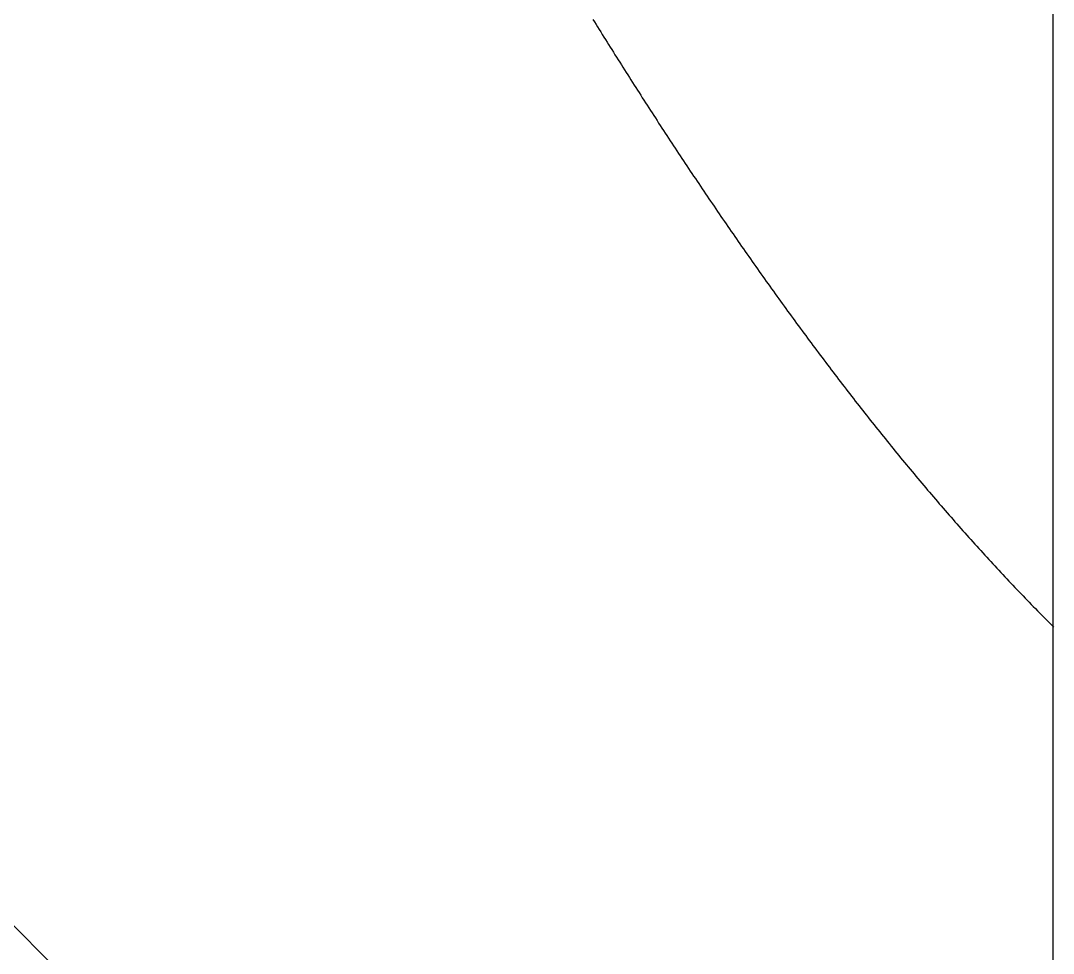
# Model space of a CAD drawing. Header units: millimetres. Extents: x -1292 to 2253, y 326 to 453.
# Drawn here: x 2092.86152 to 2092.89218, y 361.4715 to 361.49919 of the extents above; entities that cross this region are included whole.
import ezdxf

# ---------------------------------------------------------------- set-up
doc = ezdxf.new("R2010")
doc.units = ezdxf.units.MM
doc.header["$LTSCALE"] = 0.5
doc.linetypes.add('HIDDENX2', pattern=[0.75, 0.5, -0.25])
doc.layers.add('Eixo', color=4, linetype='HIDDENX2')
doc.layers.add('Esgoto', color=5, linetype='ByLayer')

msp = doc.modelspace()

# ---------------------------------------------------------------- linework, layer by layer
at = {"layer": 'Eixo'}
for p in [(2092.892163, 361.575789), (2092.804467, 361.529165)]:
    msp.add_line(p, (2092.892163, 361.441469), dxfattribs=at)
at = {"layer": 'Esgoto', "color": 2}
for p, q in [((2092.87851, 361.499231), (2092.878556, 361.499156)), ((2092.878556, 361.499156), (2092.878603, 361.499082)), ((2092.878603, 361.499082), (2092.878649, 361.499007)), ((2092.878649, 361.499007), (2092.878696, 361.498932)), ((2092.878696, 361.498932), (2092.878743, 361.498857)), ((2092.878743, 361.498857), (2092.878789, 361.498782)), ((2092.878789, 361.498782), (2092.878836, 361.498707)), ((2092.878836, 361.498707), (2092.878883, 361.498633)), ((2092.878883, 361.498633), (2092.87893, 361.498558)), ((2092.87893, 361.498558), (2092.878977, 361.498483)), ((2092.878977, 361.498483), (2092.879024, 361.498408)), ((2092.879024, 361.498408), (2092.879071, 361.498333)), ((2092.879071, 361.498333), (2092.879118, 361.498258)), ((2092.879118, 361.498258), (2092.879165, 361.498183)), ((2092.879165, 361.498183), (2092.879213, 361.498108)), ((2092.879213, 361.498108), (2092.87926, 361.498033)), ((2092.87926, 361.498033), (2092.879307, 361.497958)), ((2092.879307, 361.497958), (2092.879355, 361.497883)), ((2092.879355, 361.497883), (2092.879402, 361.497808)), ((2092.879402, 361.497808), (2092.87945, 361.497733)), ((2092.87945, 361.497733), (2092.879497, 361.497658)), ((2092.879497, 361.497658), (2092.879545, 361.497582)), ((2092.879545, 361.497582), (2092.879593, 361.497507)), ((2092.879593, 361.497507), (2092.879641, 361.497432)), ((2092.879641, 361.497432), (2092.879689, 361.497357)), ((2092.879689, 361.497357), (2092.879737, 361.497282)), ((2092.879737, 361.497282), (2092.879785, 361.497207)), ((2092.879785, 361.497207), (2092.879833, 361.497132)), ((2092.879833, 361.497132), (2092.879881, 361.497057)), ((2092.879881, 361.497057), (2092.879929, 361.496982)), ((2092.879929, 361.496982), (2092.879977, 361.496907)), ((2092.879977, 361.496907), (2092.880025, 361.496831)), ((2092.880025, 361.496831), (2092.880074, 361.496756)), ((2092.880074, 361.496756), (2092.880122, 361.496681)), ((2092.880122, 361.496681), (2092.880171, 361.496606)), ((2092.880171, 361.496606), (2092.880219, 361.496531)), ((2092.880219, 361.496531), (2092.880268, 361.496456)), ((2092.880268, 361.496456), (2092.880317, 361.496381)), ((2092.880317, 361.496381), (2092.880365, 361.496305)), ((2092.880365, 361.496305), (2092.880414, 361.49623)), ((2092.880414, 361.49623), (2092.880463, 361.496155)), ((2092.880463, 361.496155), (2092.880512, 361.49608)), ((2092.880512, 361.49608), (2092.880561, 361.496005)), ((2092.880561, 361.496005), (2092.88061, 361.49593)), ((2092.88061, 361.49593), (2092.880659, 361.495855)), ((2092.880659, 361.495855), (2092.880708, 361.49578)), ((2092.880708, 361.49578), (2092.880757, 361.495705)), ((2092.880757, 361.495705), (2092.880806, 361.495629)), ((2092.880806, 361.495629), (2092.880856, 361.495554)), ((2092.880856, 361.495554), (2092.880905, 361.495479)), ((2092.880905, 361.495479), (2092.880954, 361.495404)), ((2092.880954, 361.495404), (2092.881004, 361.495329)), ((2092.881004, 361.495329), (2092.881054, 361.495254)), ((2092.881054, 361.495254), (2092.881103, 361.495179)), ((2092.881103, 361.495179), (2092.881153, 361.495104)), ((2092.881153, 361.495104), (2092.881203, 361.495029)), ((2092.881203, 361.495029), (2092.881252, 361.494954)), ((2092.881252, 361.494954), (2092.881302, 361.494879)), ((2092.881302, 361.494879), (2092.881352, 361.494804)), ((2092.881352, 361.494804), (2092.881402, 361.494729)), ((2092.881402, 361.494729), (2092.881452, 361.494654)), ((2092.881452, 361.494654), (2092.881502, 361.494579)), ((2092.881502, 361.494579), (2092.881552, 361.494504)), ((2092.881552, 361.494504), (2092.881602, 361.494429)), ((2092.881602, 361.494429), (2092.881653, 361.494355)), ((2092.881653, 361.494355), (2092.881703, 361.49428)), ((2092.881703, 361.49428), (2092.881753, 361.494205)), ((2092.881753, 361.494205), (2092.881804, 361.49413)), ((2092.881804, 361.49413), (2092.881854, 361.494055)), ((2092.881854, 361.494055), (2092.881905, 361.49398)), ((2092.881905, 361.49398), (2092.881955, 361.493906)), ((2092.881955, 361.493906), (2092.882006, 361.493831)), ((2092.882006, 361.493831), (2092.882057, 361.493756)), ((2092.882057, 361.493756), (2092.882107, 361.493681)), ((2092.882107, 361.493681), (2092.882158, 361.493607)), ((2092.882158, 361.493607), (2092.882209, 361.493532)), ((2092.882209, 361.493532), (2092.88226, 361.493457)), ((2092.88226, 361.493457), (2092.882311, 361.493383)), ((2092.882311, 361.493383), (2092.882362, 361.493308)), ((2092.882362, 361.493308), (2092.882413, 361.493234)), ((2092.882413, 361.493234), (2092.882464, 361.493159)), ((2092.882464, 361.493159), (2092.882515, 361.493085)), ((2092.882515, 361.493085), (2092.882567, 361.49301)), ((2092.882567, 361.49301), (2092.882618, 361.492936)), ((2092.882618, 361.492936), (2092.88267, 361.492861)), ((2092.88267, 361.492861), (2092.882721, 361.492787)), ((2092.882721, 361.492787), (2092.882773, 361.492713)), ((2092.882773, 361.492713), (2092.882824, 361.492638)), ((2092.882824, 361.492638), (2092.882876, 361.492564)), ((2092.882876, 361.492564), (2092.882927, 361.49249)), ((2092.882927, 361.49249), (2092.882979, 361.492416)), ((2092.882979, 361.492416), (2092.883031, 361.492341)), ((2092.883031, 361.492341), (2092.883083, 361.492267)), ((2092.883083, 361.492267), (2092.883135, 361.492193)), ((2092.883135, 361.492193), (2092.883187, 361.492119)), ((2092.883187, 361.492119), (2092.883239, 361.492045)), ((2092.883239, 361.492045), (2092.883291, 361.491971)), ((2092.883291, 361.491971), (2092.883343, 361.491897)), ((2092.883343, 361.491897), (2092.883395, 361.491823)), ((2092.883395, 361.491823), (2092.883448, 361.491749)), ((2092.883448, 361.491749), (2092.8835, 361.491675)), ((2092.8835, 361.491675), (2092.883552, 361.491601)), ((2092.883552, 361.491601), (2092.883605, 361.491528)), ((2092.883605, 361.491528), (2092.883657, 361.491454)), ((2092.883657, 361.491454), (2092.88371, 361.49138)), ((2092.88371, 361.49138), (2092.883762, 361.491306)), ((2092.883762, 361.491306), (2092.883815, 361.491233)), ((2092.883815, 361.491233), (2092.883868, 361.491159)), ((2092.883868, 361.491159), (2092.883921, 361.491086)), ((2092.883921, 361.491086), (2092.883973, 361.491012)), ((2092.883973, 361.491012), (2092.884026, 361.490939)), ((2092.884026, 361.490939), (2092.884079, 361.490865)), ((2092.884079, 361.490865), (2092.884132, 361.490792)), ((2092.884132, 361.490792), (2092.884185, 361.490719)), ((2092.884185, 361.490719), (2092.884239, 361.490645)), ((2092.884239, 361.490645), (2092.884292, 361.490572)), ((2092.884292, 361.490572), (2092.884345, 361.490499)), ((2092.884345, 361.490499), (2092.884398, 361.490426)), ((2092.884398, 361.490426), (2092.884452, 361.490353)), ((2092.884452, 361.490353), (2092.884505, 361.49028)), ((2092.884505, 361.49028), (2092.884559, 361.490207)), ((2092.884559, 361.490207), (2092.884612, 361.490134)), ((2092.884612, 361.490134), (2092.884666, 361.490061)), ((2092.884666, 361.490061), (2092.884719, 361.489988)), ((2092.884719, 361.489988), (2092.884773, 361.489915)), ((2092.884773, 361.489915), (2092.884827, 361.489843)), ((2092.884827, 361.489843), (2092.884881, 361.48977)), ((2092.884881, 361.48977), (2092.884935, 361.489697)), ((2092.884935, 361.489697), (2092.884989, 361.489625)), ((2092.884989, 361.489625), (2092.885043, 361.489552)), ((2092.885043, 361.489552), (2092.885097, 361.48948)), ((2092.885097, 361.48948), (2092.885151, 361.489408)), ((2092.885151, 361.489408), (2092.885205, 361.489335)), ((2092.885205, 361.489335), (2092.885259, 361.489263)), ((2092.885259, 361.489263), (2092.885314, 361.489191)), ((2092.885314, 361.489191), (2092.885368, 361.489119)), ((2092.885368, 361.489119), (2092.885422, 361.489046)), ((2092.885422, 361.489046), (2092.885477, 361.488974)), ((2092.885477, 361.488974), (2092.885531, 361.488902)), ((2092.885531, 361.488902), (2092.885586, 361.488831)), ((2092.885586, 361.488831), (2092.88564, 361.488759)), ((2092.88564, 361.488759), (2092.885695, 361.488687)), ((2092.885695, 361.488687), (2092.88575, 361.488615)), ((2092.88575, 361.488615), (2092.885805, 361.488544)), ((2092.885805, 361.488544), (2092.88586, 361.488472)), ((2092.88586, 361.488472), (2092.885915, 361.4884)), ((2092.885915, 361.4884), (2092.88597, 361.488329)), ((2092.88597, 361.488329), (2092.886025, 361.488257)), ((2092.886025, 361.488257), (2092.88608, 361.488186)), ((2092.88608, 361.488186), (2092.886135, 361.488115)), ((2092.886135, 361.488115), (2092.88619, 361.488044)), ((2092.88619, 361.488044), (2092.886245, 361.487973)), ((2092.886245, 361.487973), (2092.886301, 361.487901)), ((2092.886301, 361.487901), (2092.886356, 361.48783)), ((2092.886356, 361.48783), (2092.886412, 361.48776)), ((2092.886412, 361.48776), (2092.886467, 361.487689)), ((2092.886467, 361.487689), (2092.886523, 361.487618)), ((2092.886523, 361.487618), (2092.886578, 361.487547)), ((2092.886578, 361.487547), (2092.886634, 361.487477)), ((2092.886634, 361.487477), (2092.88669, 361.487406)), ((2092.88669, 361.487406), (2092.886746, 361.487336)), ((2092.886746, 361.487336), (2092.886801, 361.487265)), ((2092.886801, 361.487265), (2092.886857, 361.487195)), ((2092.886857, 361.487195), (2092.886913, 361.487125)), ((2092.886913, 361.487125), (2092.886969, 361.487054)), ((2092.886969, 361.487054), (2092.887025, 361.486984)), ((2092.887025, 361.486984), (2092.887082, 361.486914)), ((2092.887082, 361.486914), (2092.887138, 361.486844)), ((2092.887138, 361.486844), (2092.887194, 361.486774)), ((2092.887194, 361.486774), (2092.88725, 361.486705)), ((2092.88725, 361.486705), (2092.887307, 361.486635)), ((2092.887307, 361.486635), (2092.887363, 361.486565)), ((2092.887363, 361.486565), (2092.88742, 361.486496)), ((2092.88742, 361.486496), (2092.887476, 361.486426)), ((2092.887476, 361.486426), (2092.887533, 361.486357)), ((2092.887533, 361.486357), (2092.88759, 361.486288)), ((2092.88759, 361.486288), (2092.887646, 361.486218)), ((2092.887646, 361.486218), (2092.887703, 361.486149)), ((2092.887703, 361.486149), (2092.88776, 361.48608)), ((2092.88776, 361.48608), (2092.887817, 361.486011)), ((2092.887817, 361.486011), (2092.887874, 361.485942)), ((2092.887874, 361.485942), (2092.887931, 361.485873)), ((2092.887931, 361.485873), (2092.887988, 361.485805)), ((2092.887988, 361.485805), (2092.888045, 361.485736)), ((2092.888045, 361.485736), (2092.888102, 361.485668)), ((2092.888102, 361.485668), (2092.88816, 361.485599)), ((2092.88816, 361.485599), (2092.888217, 361.485531)), ((2092.888217, 361.485531), (2092.888274, 361.485462)), ((2092.888274, 361.485462), (2092.888332, 361.485394)), ((2092.888332, 361.485394), (2092.888389, 361.485326)), ((2092.888389, 361.485326), (2092.888447, 361.485258)), ((2092.888447, 361.485258), (2092.888505, 361.48519)), ((2092.888505, 361.48519), (2092.888562, 361.485123)), ((2092.888562, 361.485123), (2092.88862, 361.485055)), ((2092.88862, 361.485055), (2092.888678, 361.484987)), ((2092.888678, 361.484987), (2092.888736, 361.48492)), ((2092.888736, 361.48492), (2092.888794, 361.484852)), ((2092.888794, 361.484852), (2092.888852, 361.484785)), ((2092.888852, 361.484785), (2092.88891, 361.484718)), ((2092.88891, 361.484718), (2092.888968, 361.48465)), ((2092.888968, 361.48465), (2092.889026, 361.484583)), ((2092.889026, 361.484583), (2092.889084, 361.484516)), ((2092.889084, 361.484516), (2092.889142, 361.48445)), ((2092.889142, 361.48445), (2092.889201, 361.484383)), ((2092.889201, 361.484383), (2092.889259, 361.484316)), ((2092.889259, 361.484316), (2092.889318, 361.48425)), ((2092.889318, 361.48425), (2092.889376, 361.484183)), ((2092.889376, 361.484183), (2092.889435, 361.484117)), ((2092.889435, 361.484117), (2092.889494, 361.48405)), ((2092.889494, 361.48405), (2092.889552, 361.483984)), ((2092.889552, 361.483984), (2092.889611, 361.483918)), ((2092.889611, 361.483918), (2092.88967, 361.483852)), ((2092.88967, 361.483852), (2092.889729, 361.483786)), ((2092.889729, 361.483786), (2092.889788, 361.483721)), ((2092.889788, 361.483721), (2092.889847, 361.483655)), ((2092.889847, 361.483655), (2092.889906, 361.48359)), ((2092.889906, 361.48359), (2092.889965, 361.483524)), ((2092.889965, 361.483524), (2092.890024, 361.483459)), ((2092.890024, 361.483459), (2092.890083, 361.483394)), ((2092.890083, 361.483394), (2092.890143, 361.483329)), ((2092.890143, 361.483329), (2092.890202, 361.483264)), ((2092.890202, 361.483264), (2092.890261, 361.483199)), ((2092.890261, 361.483199), (2092.890321, 361.483134)), ((2092.890321, 361.483134), (2092.89038, 361.483069)), ((2092.89038, 361.483069), (2092.89044, 361.483005)), ((2092.89044, 361.483005), (2092.8905, 361.48294)), ((2092.8905, 361.48294), (2092.890559, 361.482876)), ((2092.890559, 361.482876), (2092.890619, 361.482812)), ((2092.890619, 361.482812), (2092.890679, 361.482748)), ((2092.890679, 361.482748), (2092.890739, 361.482684)), ((2092.890739, 361.482684), (2092.890799, 361.48262)), ((2092.890799, 361.48262), (2092.890859, 361.482556)), ((2092.890859, 361.482556), (2092.890919, 361.482492)), ((2092.890919, 361.482492), (2092.890979, 361.482429)), ((2092.890979, 361.482429), (2092.89104, 361.482365)), ((2092.89104, 361.482365), (2092.8911, 361.482302)), ((2092.8911, 361.482302), (2092.89116, 361.482239)), ((2092.89116, 361.482239), (2092.891221, 361.482176)), ((2092.891221, 361.482176), (2092.891281, 361.482113)), ((2092.891281, 361.482113), (2092.891341, 361.48205)), ((2092.891341, 361.48205), (2092.891402, 361.481987)), ((2092.891402, 361.481987), (2092.891463, 361.481925)), ((2092.891463, 361.481925), (2092.891523, 361.481862)), ((2092.891523, 361.481862), (2092.891584, 361.4818)), ((2092.891584, 361.4818), (2092.891645, 361.481738)), ((2092.891645, 361.481738), (2092.891706, 361.481676)), ((2092.891706, 361.481676), (2092.891767, 361.481614)), ((2092.891767, 361.481614), (2092.891828, 361.481552)), ((2092.891828, 361.481552), (2092.891889, 361.48149)), ((2092.891889, 361.48149), (2092.89195, 361.481429)), ((2092.89195, 361.481429), (2092.892011, 361.481367)), ((2092.892011, 361.481367), (2092.892073, 361.481306)), ((2092.892073, 361.481306), (2092.892134, 361.481245)), ((2092.892134, 361.481245), (2092.892196, 361.481183))]:
    msp.add_line(p, q, dxfattribs=at)

doc.saveas('drawing.dxf')
